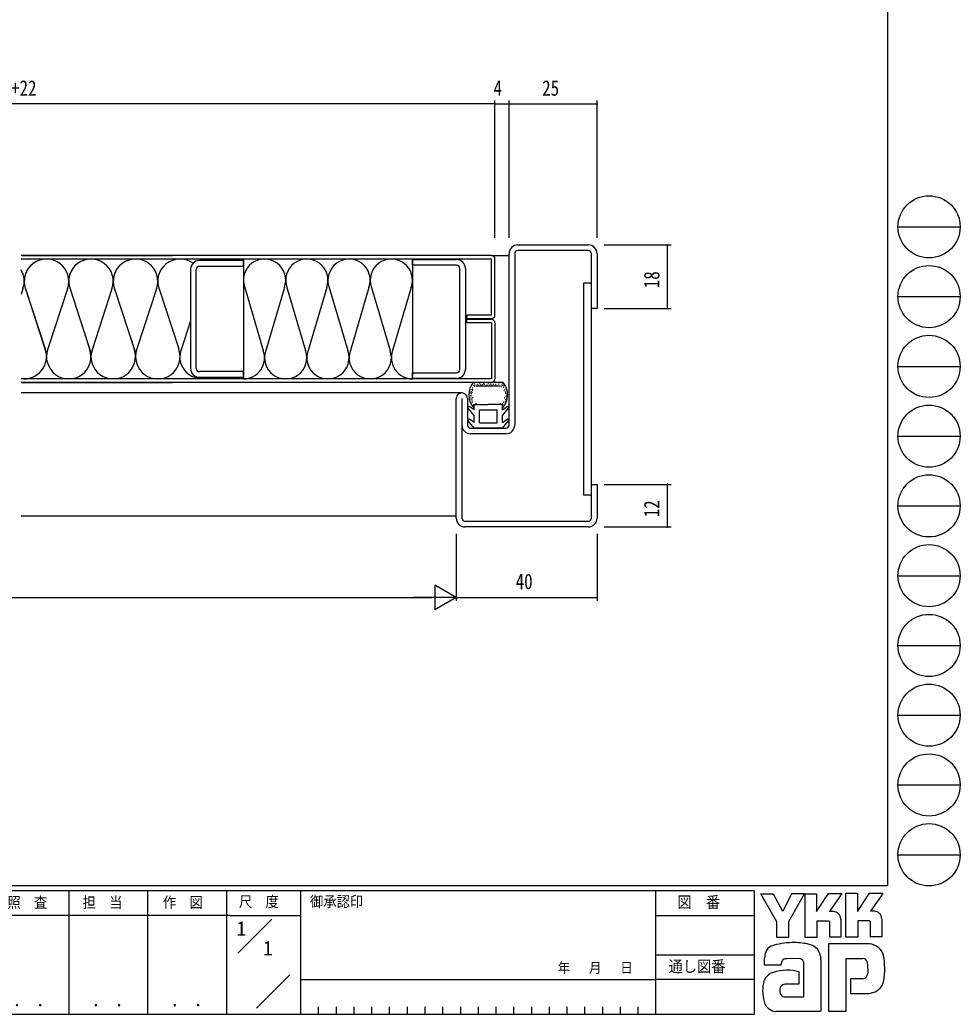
# Model space of a CAD drawing. Units: millimetres, scale not verified. Extents: x -397 to 397, y -282 to 282.
# Drawn here: x 129.8 to 396.7, y -282.1 to 0 of the extents above; entities that cross this region are included whole.
import ezdxf
from ezdxf.enums import TextEntityAlignment as Align

# ---------------------------------------------------------------- set-up
doc = ezdxf.new("R2010")
doc.units = ezdxf.units.MM
doc.header["$LTSCALE"] = 2
for name, color, linetype in [('0-1_USER1', 3, 'Continuous'), ('0-2_YKK_11', 7, 'Continuous'), ('0-3_YKK_12', 2, 'Continuous'), ('0-4_YKK_13', 4, 'Continuous'), ('0-6_YKK_D', 6, 'Continuous'), ('0-7_YKK_ZWAK', 7, 'Continuous')]:
    doc.layers.add(name, color=color, linetype=linetype)
doc.styles.add('ＭＳ ゴシック', font='')
doc.styles.get('ＭＳ ゴシック').set_extended_font_data('MS Gothic')

msp = doc.modelspace()

# ---------------------------------------------------------------- linework, layer by layer
at = {"layer": '0-2_YKK_11'}
for p, q in [((271.182, -63.856), (291.182, -63.856)), ((268.682, -114.956), (268.682, -66.356)), ((270.282, -66.356), (270.282, -114.956)), ((291.182, -65.456), (271.182, -65.456)), ((254.682, -99.206), (254.682, -70.506)), ((256.282, -70.506), (256.282, -99.206)), ((178.297, -70.806), (178.297, -98.906)), ((179.897, -98.906), (179.897, -70.806)), ((253.682, -141.356), (253.682, -107.456)), ((255.282, -107.456), (255.282, -141.356)), ((256.883, -107.456), (256.883, -114.956)), ((267.782, -117.456), (257.782, -117.456)), ((257.783, -115.856), (267.782, -115.856)), ((256.182, -142.256), (291.182, -142.256)), ((291.182, -143.856), (256.182, -143.856))]:
    msp.add_line(p, q, dxfattribs=at)
for points in [[(293.682, -66.356), (293.682, -81.856), (292.082, -81.856), (292.082, -66.356)], [(180.797, -69.906), (193.297, -69.906), (193.297, -68.306), (180.797, -68.306)], [(253.782, -69.606), (241.282, -69.606), (241.282, -68.006), (253.782, -68.006)], [(180.797, -101.406), (193.297, -101.406), (193.297, -99.806), (180.797, -99.806)], [(253.782, -101.706), (241.282, -101.706), (241.282, -100.106), (253.782, -100.106)], [(292.082, -141.356), (292.082, -131.856), (293.682, -131.856), (293.682, -141.356)]]:
    msp.add_lwpolyline(points, dxfattribs=at)
for centre, radius, start, end in [((271.182, -66.356), 2.5, 89.99967, 180), ((291.182, -66.356), 2.5, 359.99998, 90.00002), ((271.182, -66.356), 0.9, 90.00002, 180), ((291.182, -66.356), 0.9, 359.99998, 90.00002), ((180.797, -70.806), 2.5, 90.00003, 180.00001), ((180.797, -70.806), 0.9, 90.00004, 180.00002), ((253.782, -70.506), 2.5, 0.00001, 89.99999), ((253.782, -70.506), 0.9, 0.00001, 89.99999), ((180.797, -98.906), 2.5, 180, 270.00009), ((180.797, -98.906), 0.9, 180.00001, 270.00005), ((253.782, -99.206), 2.5, 270.00001, 359.99999), ((253.782, -99.206), 0.9, 270.00001, 359.99999), ((255.282, -107.456), 1.6, 359.99946, 180), ((257.782, -114.956), 2.5, 180, 270), ((257.783, -114.956), 0.9, 180.00099, 270), ((267.782, -114.956), 0.9, 270, 359.99998), ((267.782, -114.956), 2.5, 270, 359.99998), ((256.182, -141.356), 2.5, 180, 270), ((256.182, -141.356), 0.9, 180, 270), ((291.182, -141.356), 0.9, 270, 359.99998), ((291.182, -141.356), 2.5, 270, 359.99998)]:
    msp.add_arc(centre, radius, start, end, dxfattribs=at)
at = {"layer": '0-3_YKK_12'}
for p, q in [((263.682, -66.856), (268.682, -66.856)), ((255.282, -105.856), (130.182, -105.856)), ((253.682, -140.856), (130.182, -140.856))]:
    msp.add_line(p, q, dxfattribs=at)
at = {"layer": '0-4_YKK_13'}
for p, q in [((263.682, -66.856), (130.182, -66.856)), ((130.347, -66.856), (173.182, -66.856)), ((173.182, -67.856), (130.182, -67.856)), ((263.682, -67.856), (130.182, -67.856)), ((193.297, -67.856), (193.297, -101.856)), ((241.282, -67.856), (241.282, -101.856)), ((263.682, -83.756), (263.682, -67.856)), ((264.682, -83.756), (264.682, -67.856)), ((193.651, -75.926), (198.917, -93.796)), ((204.924, -75.899), (199.644, -93.805)), ((205.651, -75.926), (210.917, -93.796)), ((216.924, -75.899), (211.644, -93.805)), ((217.651, -75.926), (222.917, -93.796)), ((228.924, -75.899), (223.644, -93.805)), ((229.651, -75.926), (234.917, -93.796)), ((240.924, -75.899), (235.644, -93.805)), ((292.082, -74.722), (289.782, -74.722)), ((289.782, -74.722), (289.782, -134.722)), ((292.082, -134.722), (292.082, -74.722)), ((130.691, -76.327), (130.182, -77.885)), ((131.456, -76.355), (137.003, -93.367)), ((131.456, -76.355), (137.441, -94.712)), ((143.329, -76.327), (137.768, -93.377)), ((144.094, -76.355), (149.641, -93.367)), ((144.094, -76.355), (150.079, -94.712)), ((155.967, -76.327), (150.406, -93.377)), ((156.732, -76.355), (162.279, -93.367)), ((156.732, -76.355), (162.717, -94.712)), ((168.605, -76.327), (163.044, -93.377)), ((169.37, -76.355), (174.917, -93.367)), ((256.682, -83.756), (256.682, -84.756)), ((263.682, -83.756), (256.682, -83.756)), ((178.297, -85.359), (175.682, -93.377)), ((256.682, -84.756), (263.682, -84.756)), ((256.682, -85.956), (256.682, -84.956)), ((256.682, -84.956), (263.682, -84.956)), ((263.682, -85.956), (256.682, -85.956)), ((263.682, -85.956), (263.682, -101.856)), ((264.682, -85.956), (264.682, -101.856)), ((263.682, -101.856), (130.182, -101.856)), ((263.682, -102.856), (130.182, -102.856)), ((130.347, -102.856), (173.182, -102.856)), ((267.025, -102.856), (258.54, -102.856)), ((258.55, -103.641), (258.75, -103.641)), ((258.741, -103.94), (258.941, -103.94)), ((258.8, -103.009), (259, -103.009)), ((258.896, -103.558), (259.096, -103.558)), ((259.263, -103.856), (266.302, -103.856)), ((259.576, -103.354), (259.776, -103.354)), ((259.862, -103.64), (260.062, -103.64)), ((260.309, -103.157), (260.509, -103.157)), ((260.577, -103.426), (260.777, -103.426)), ((261.023, -103.443), (261.223, -103.443)), ((261.381, -103.211), (261.581, -103.211)), ((261.649, -103.354), (261.849, -103.354)), ((262.31, -103.586), (262.51, -103.586)), ((262.65, -103.175), (262.85, -103.175)), ((263.097, -103.586), (263.297, -103.586)), ((263.383, -103.247), (263.583, -103.247)), ((263.776, -103.533), (263.976, -103.533)), ((264.205, -103.39), (264.405, -103.39)), ((264.795, -103.336), (264.995, -103.336)), ((264.866, -103.729), (265.066, -103.729)), ((265.706, -103.265), (265.906, -103.265)), ((266.387, -102.89), (266.587, -102.89)), ((266.51, -103.551), (266.71, -103.551)), ((266.578, -103.999), (266.778, -103.999)), ((266.697, -103.653), (266.897, -103.653)), ((266.816, -103.152), (267.016, -103.152)), ((266.983, -104.238), (267.183, -104.238)), ((267.114, -103.761), (267.314, -103.761)), ((257.691, -106.612), (257.891, -106.612)), ((257.703, -105.848), (257.903, -105.848)), ((257.834, -105.455), (258.034, -105.455)), ((257.87, -106.636), (258.07, -106.636)), ((257.905, -106.039), (258.105, -106.039)), ((258.001, -104.858), (258.201, -104.858)), ((258.108, -105.586), (258.308, -105.586)), ((258.216, -104.381), (258.416, -104.381)), ((258.239, -105.085), (258.439, -105.085)), ((258.263, -107.16), (258.463, -107.16)), ((258.275, -104.846), (258.475, -104.846)), ((267.174, -105.156), (267.374, -105.156)), ((267.389, -104.775), (267.589, -104.775)), ((267.592, -105.49), (267.792, -105.49)), ((267.615, -105.908), (267.815, -105.908)), ((267.747, -106.731), (267.947, -106.731)), ((267.914, -106.051), (268.114, -106.051)), ((267.949, -106.588), (268.149, -106.588)), ((258.782, -110.637), (257.435, -109.735)), ((257.5, -107.244), (257.7, -107.244)), ((258.031, -107.659), (258.231, -107.659)), ((258.037, -107.327), (258.237, -107.327)), ((258.078, -108.082), (258.278, -108.082)), ((258.137, -108.469), (258.337, -108.469)), ((258.465, -109.09), (258.665, -109.09)), ((258.782, -110.637), (258.782, -109.156)), ((258.782, -109.156), (262.782, -109.156)), ((266.782, -109.156), (262.782, -109.156)), ((266.711, -108.821), (266.911, -108.821)), ((266.782, -110.637), (266.782, -109.156)), ((266.782, -110.637), (268.13, -109.735)), ((267.005, -108.492), (267.205, -108.492)), ((267.063, -109.196), (267.263, -109.196)), ((267.341, -107.232), (267.541, -107.232)), ((267.486, -108.316), (267.686, -108.316)), ((267.544, -107.753), (267.744, -107.753)), ((267.902, -107.339), (268.102, -107.339)), ((258.782, -112.256), (257.038, -110.178)), ((258.782, -114.237), (258.783, -112.256)), ((260.282, -114.356), (260.282, -110.656)), ((260.282, -110.656), (265.282, -110.656)), ((265.282, -114.356), (265.282, -110.656)), ((266.782, -112.256), (268.527, -110.178)), ((266.782, -114.237), (266.782, -112.256)), ((258.782, -115.856), (257.038, -113.778)), ((258.782, -114.237), (257.435, -113.335)), ((260.282, -114.356), (265.282, -114.356)), ((266.782, -114.237), (268.13, -113.335)), ((266.782, -115.856), (268.527, -113.778)), ((266.782, -115.856), (258.782, -115.856)), ((289.782, -134.722), (292.082, -134.722))]:
    msp.add_line(p, q, dxfattribs=at)
for centre, radius, start, end in [((263.682, -67.856), 1, 0, 90), ((137.387, -74.175), 6.319, 55.88491, 200.17873), ((137.387, -74.175), 6.319, 340.09503, 200.17873), ((150.025, -74.175), 6.319, 55.88491, 200.17873), ((150.025, -74.175), 6.319, 340.09503, 200.17873), ((162.663, -74.175), 6.319, 55.88491, 200.17873), ((162.663, -74.175), 6.319, 340.09503, 200.17873), ((175.301, -74.175), 6.319, 55.88491, 200.17873), ((199.282, -73.856), 6, 340.09503, 200.17873), ((211.282, -73.856), 6, 340.09503, 200.17873), ((223.282, -73.856), 6, 340.09503, 200.17873), ((235.282, -73.856), 6, 340.09503, 200.17873), ((124.749, -74.175), 6.319, 340.09503, 30.70133), ((263.682, -83.756), 1, 270, 0), ((263.682, -85.956), 1, 0, 90), ((131.068, -95.537), 6.319, 261.94292, 20.08748), ((143.706, -95.537), 6.319, 160.00377, 20.08748), ((156.344, -95.537), 6.319, 160.00377, 20.08748), ((168.982, -95.537), 6.319, 160.00377, 20.08748), ((181.364, -95.623), 6.11, 158.43207, 264.67075), ((193.282, -95.856), 6, 270.13688, 20.08748), ((205.282, -95.856), 6, 160.00377, 20.08748), ((217.282, -95.856), 6, 160.00377, 20.08748), ((229.282, -95.856), 6, 160.00377, 20.08748), ((241.282, -95.856), 6, 160.00377, 270), ((262.782, -106.356), 5.5, 140.48036, 223.34175), ((263.682, -101.856), 1, 270, 0), ((262.782, -106.356), 5.5, 316.65824, 39.51963), ((257.268, -109.985), 0.3, 56.21114, 220.00244), ((262.782, -106.356), 4.3, 213.7499, 220.62928), ((262.782, -106.356), 4.3, 319.37051, 326.2499), ((268.297, -109.985), 0.3, 319.99756, 123.78886), ((257.268, -113.585), 0.3, 56.21114, 220.00244), ((268.297, -113.585), 0.3, 319.99756, 123.78886)]:
    msp.add_arc(centre, radius, start, end, dxfattribs=at)
at = {"layer": '0-6_YKK_D'}
for p, q in [((264.682, -23.856), (-7.318, -23.856)), ((264.682, -61.856), (264.682, -22.856)), ((264.682, -61.856), (264.682, -22.856)), ((264.682, -23.856), (268.682, -23.856)), ((268.682, -61.856), (268.682, -22.856)), ((268.682, -61.856), (268.682, -22.856)), ((268.682, -23.856), (293.682, -23.856)), ((293.682, -61.856), (293.682, -22.856)), ((295.682, -63.856), (314.682, -63.856)), ((313.682, -81.856), (313.682, -63.856)), ((295.682, -81.856), (314.682, -81.856)), ((295.682, -131.856), (314.682, -131.856)), ((313.682, -143.856), (313.682, -131.856)), ((295.682, -143.856), (314.682, -143.856)), ((253.682, -145.856), (253.682, -164.856)), ((253.682, -145.856), (253.682, -164.856)), ((293.682, -145.856), (293.682, -164.856)), ((247.62, -160.356), (247.62, -167.356)), ((253.682, -163.856), (247.62, -160.356)), ((10.682, -163.856), (246.682, -163.856)), ((253.682, -163.856), (241.558, -163.856)), ((253.682, -163.856), (247.62, -167.356)), ((253.682, -163.856), (293.682, -163.856))]:
    msp.add_line(p, q, dxfattribs=at)
for centre, start, end in [((264.682, -23.856), 0, 180), ((264.682, -23.856), 0, 180), ((264.682, -23.856), 180, 0), ((264.682, -23.856), 180, 0), ((268.682, -23.856), 0, 180), ((268.682, -23.856), 0, 180), ((268.682, -23.856), 180, 0), ((268.682, -23.856), 180, 0), ((293.682, -23.856), 0, 180), ((293.682, -23.856), 180, 0), ((313.682, -63.856), 90, 270), ((313.682, -63.856), 270, 90), ((313.682, -81.856), 90, 270), ((313.682, -81.856), 270, 90), ((313.682, -131.856), 90, 270), ((313.682, -131.856), 270, 90), ((313.682, -143.856), 90, 270), ((313.682, -143.856), 270, 90), ((293.682, -163.856), 0, 180), ((293.682, -163.856), 180, 0)]:
    msp.add_arc(centre, 0.106, start, end, dxfattribs=at)
at = {"layer": '0-7_YKK_ZWAK'}
for p, q in [((376.1, 279.3), (376.1, -245.7)), ((379.076, -58.716), (396.716, -58.716)), ((379.076, -78.512), (396.716, -78.512)), ((379.076, -98.308), (396.716, -98.308)), ((379.076, -118.104), (396.716, -118.104)), ((379.076, -137.9), (396.716, -137.9)), ((379.076, -157.696), (396.716, -157.696)), ((379.076, -177.492), (396.716, -177.492)), ((379.076, -197.288), (396.716, -197.288)), ((379.076, -217.084), (396.716, -217.084)), ((379.076, -236.88), (396.716, -236.88)), ((376.1, -245.7), (-393.9, -245.7)), ((338.3, -247.1), (-393.9, -247.1)), ((143.7, -247.1), (143.7, -282.1)), ((166.1, -247.1), (166.1, -282.1)), ((188.5, -247.1), (188.5, -282.1)), ((209.5, -247.1), (209.5, -282.1)), ((310.3, -247.1), (310.3, -282.1)), ((338.3, -247.1), (338.3, -282.1)), ((344.732, -255.899), (340.137, -248.006)), ((340.137, -248.006), (343.651, -248.006)), ((343.651, -248.006), (346.164, -252.709)), ((348.936, -247.898), (346.381, -252.871)), ((352.562, -247.898), (348.029, -255.926)), ((348.936, -247.898), (352.562, -247.898)), ((352.76, -260.331), (352.76, -247.925)), ((352.76, -247.925), (355.976, -247.925)), ((355.976, -253.023), (359.355, -247.871)), ((355.976, -247.925), (355.976, -253.023)), ((359.355, -247.871), (363.18, -247.871)), ((363.18, -247.871), (359.64, -253.006)), ((364.274, -260.223), (364.274, -247.817)), ((364.274, -247.817), (367.545, -247.817)), ((367.545, -253.008), (370.978, -247.817)), ((367.545, -247.817), (367.545, -253.008)), ((370.978, -247.817), (374.762, -247.817)), ((374.762, -247.817), (374.383, -248.465)), ((374.383, -248.465), (371.261, -252.925)), ((346.164, -252.709), (346.381, -252.871)), ((360.679, -253.006), (359.64, -253.006)), ((372.301, -252.925), (371.261, -252.925)), ((189.484, -254.099), (121.3, -254.099)), ((189.484, -254.099), (209.5, -254.099)), ((191.67, -264.836), (201.364, -255.143)), ((310.3, -254.1), (338.3, -254.1)), ((344.732, -260.358), (344.732, -255.899)), ((348.029, -255.926), (348.029, -260.358)), ((359.274, -255.682), (356.084, -255.682)), ((356.084, -255.682), (356.084, -260.331)), ((359.706, -255.844), (359.274, -255.682)), ((359.706, -260.25), (359.706, -255.844)), ((362.842, -255.169), (362.842, -260.25)), ((371.302, -260.196), (371.302, -255.817)), ((374.464, -255.169), (374.464, -260.196)), ((348.029, -260.358), (344.732, -260.358)), ((356.084, -260.331), (352.76, -260.331)), ((359.328, -262.196), (359.328, -281.306)), ((370.923, -262.196), (359.328, -262.196)), ((362.842, -260.25), (359.706, -260.25)), ((367.68, -260.223), (364.274, -260.223)), ((371.302, -260.146), (371.353, -260.196)), ((374.464, -260.196), (371.302, -260.196)), ((310.3, -265.299), (338.3, -265.299)), ((351.246, -266.305), (347.548, -266.375)), ((352.327, -277.171), (352.327, -267.44)), ((357.22, -266.683), (357.22, -281.279)), ((364.355, -281.306), (364.355, -266.359)), ((364.355, -266.359), (369.004, -266.359)), ((370.473, -267.856), (370.491, -270.491)), ((350.273, -269.873), (350.976, -270.035)), ((350.976, -270.035), (350.976, -273.63)), ((196.972, -280.445), (206.496, -270.921)), ((209.5, -272.3), (310.3, -272.3)), ((338.3, -272.299), (310.3, -272.299)), ((350.976, -273.63), (346.981, -273.635)), ((369.113, -272.089), (365.572, -272.089)), ((365.572, -272.089), (365.572, -276.225)), ((365.572, -276.225), (370.896, -276.225)), ((370.896, -276.225), (371.978, -275.982)), ((346.705, -277.171), (352.327, -277.171)), ((351.895, -277.171), (352.246, -277.171)), ((352.327, -277.17), (352.328, -277.171)), ((-393.9, -282.1), (338.3, -282.1)), ((214.54, -280), (214.54, -282.1)), ((219.58, -280), (219.58, -282.1)), ((224.62, -280), (224.62, -282.1)), ((229.66, -280), (229.66, -282.1)), ((234.7, -280), (234.7, -282.1)), ((239.74, -280), (239.74, -282.1)), ((244.78, -280), (244.78, -282.1)), ((249.82, -280), (249.82, -282.1)), ((254.86, -280), (254.86, -282.1)), ((259.9, -280), (259.9, -282.1)), ((264.94, -280), (264.94, -282.1)), ((269.98, -280), (269.98, -282.1)), ((275.02, -280), (275.02, -282.1)), ((280.06, -280), (280.06, -282.1)), ((285.1, -280), (285.1, -282.1)), ((290.14, -280), (290.14, -282.1)), ((295.18, -280), (295.18, -282.1)), ((300.22, -280), (300.22, -282.1)), ((305.26, -280), (305.26, -282.1)), ((345.867, -281.36), (344.38, -281.36)), ((356.895, -281.333), (345.867, -281.36)), ((357.22, -281.279), (356.895, -281.333)), ((359.328, -281.306), (363.571, -281.306)), ((363.571, -281.306), (364.355, -281.306))]:
    msp.add_line(p, q, dxfattribs=at)
for points in [[(371.302, -255.817), (370.869, -255.655), (367.68, -255.655), (367.68, -260.223)], [(345.867, -268.17), (341.218, -268.17), (341.218, -266.241)]]:
    msp.add_lwpolyline(points, dxfattribs=at)
for centre in [(387.896, -58.716), (387.896, -78.512), (387.896, -98.308), (387.896, -118.104), (387.896, -137.9), (387.896, -157.696), (387.896, -177.492), (387.896, -197.288), (387.896, -217.084), (387.896, -236.88)]:
    msp.add_circle(centre, 8.82, dxfattribs=at)
for centre, radius, start, end in [((360.679, -255.169), 2.163, 0.00166, 89.99604), ((372.3, -255.088), 2.163, 0.00166, 89.99604), ((349.022, -279.501), 17.68, 89.89165, 109.30848), ((349.541, -282.563), 20.748, 78.7801, 91.46938), ((352.83, -266.596), 4.449, 40.66422, 80.31694), ((370.772, -266.54), 4.341, 14.44572, 87.08746), ((346.259, -266.266), 5.037, 158.41083, 179.71775), ((343.906, -265.155), 2.444, 109.02127, 161.51264), ((352.609, -266.585), 4.612, 358.78059, 38.76563), ((347.975, -268.107), 2.109, 138.46382, 181.71359), ((347.415, -268.071), 1.701, 85.50551, 126.78038), ((350.756, -267.854), 1.625, 14.7552, 72.44995), ((369.165, -267.579), 1.229, 16.43123, 96.91661), ((366.831, -268.308), 3.673, 4.93423, 17.03552), ((354.466, -269.287), 20.86, 350.99027, 10.67625), ((344.727, -274.027), 3.908, 121.82711, 169.08475), ((347.82, -282.954), 13.309, 79.38098, 112.05825), ((366.81, -270.141), 3.697, 343.6902, 354.75362), ((351.749, -275.495), 11.082, 168.76372, 199.80079), ((346.99, -275.079), 1.445, 90.33953, 178.03639), ((369.114, -270.784), 1.306, 269.95468, 342.90145), ((370.835, -271.845), 4.291, 285.44291, 349.90448), ((347.882, -275.428), 2.369, 171.08203, 216.71923), ((346.95, -275.665), 1.526, 230.9728, 260.75491), ((344.74, -277.543), 3.823, 207.31435, 263.59464)]:
    msp.add_arc(centre, radius, start, end, dxfattribs=at)

# ---------------------------------------------------------------- texts
at = {"layer": '0-1_USER1', "style": 'ＭＳ ゴシック'}
for p in [(191.3, -261.099), (198.833, -266.699)]:
    msp.add_text('1', height=4.106, dxfattribs=at).set_placement(p, align=Align.BOTTOM_LEFT)
at = {"layer": '0-6_YKK_D', "style": 'ＭＳ ゴシック', "width": 0.8}
for s, p in [('DW=W+22', (117.791, -22.856)), ('4', (264.285, -22.856)), ('25', (278.1, -22.856)), ('40', (270.588, -162.856))]:
    msp.add_text(s, height=4.399, dxfattribs=at).set_placement(p, align=Align.BOTTOM_LEFT)
for s, p in [('18', (312.682, -76.121)), ('12', (312.682, -141.109))]:
    msp.add_text(s, height=4.399, rotation=90, dxfattribs=at).set_placement(p, align=Align.BOTTOM_LEFT)
at = {"layer": '0-7_YKK_ZWAK', "style": 'ＭＳ ゴシック', "width": 0.9}
for s, height, p in [('尺  度', 3.079, (192.012, -252.637)), ('御承認印', 3.079, (212.167, -252.633)), ('照  査', 3.079, (126.289, -252.88)), ('担  当', 3.079, (147.655, -252.88)), ('作  図', 3.079, (170.42, -252.862)), ('図\u3000番', 3.284, (316.498, -252.962)), ('年   月   日', 2.903, (282.476, -271.269)), ('通し図番', 3.284, (313.979, -271.185)), (' ． ．', 3.592, (125.755, -281.046)), (' ． ．', 3.592, (148.155, -281.046)), (' ． ．', 3.592, (170.555, -281.046))]:
    msp.add_text(s, height=height, dxfattribs=at).set_placement(p, align=Align.BOTTOM_LEFT)

doc.saveas('drawing.dxf')
